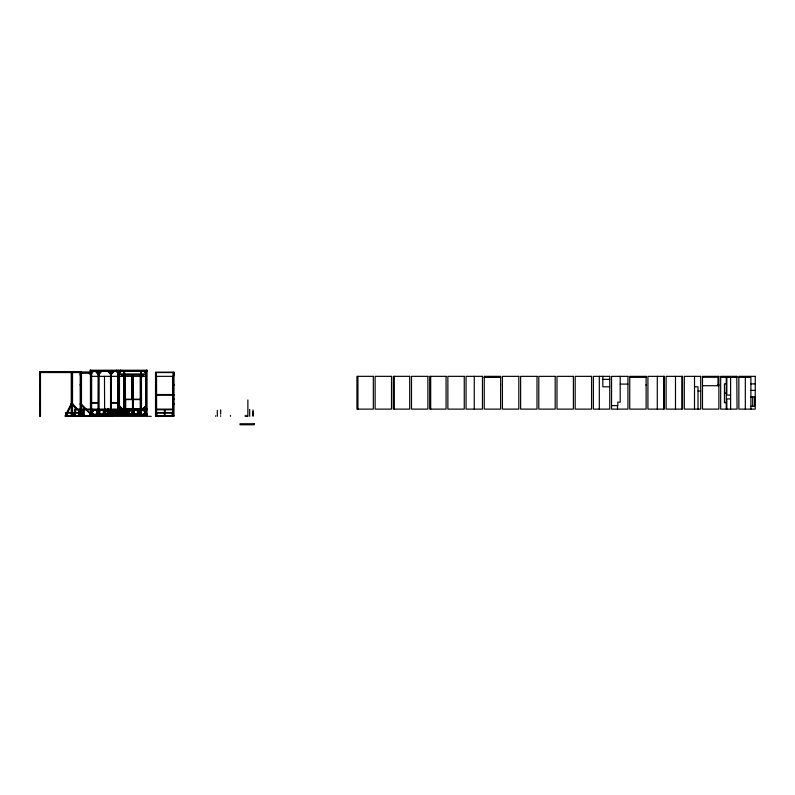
<?xml version="1.0" encoding="UTF-8"?>
<svg xmlns="http://www.w3.org/2000/svg" width="795" height="795" viewBox="0 0 795 795"><rect width="100%" height="100%" fill="white"/><g stroke="black" fill="none" stroke-linecap="round" stroke-linejoin="round"><path stroke-width="1.19" d="M91.415 372.02L39.75 372L39.75 372.547L91.634 372.577L92.737 371.305M140.626 374.902L140.616 414.881M146.181 377.218L146.181 370.758L146.071 409.117M156.237 376.343L156.237 372.557L156.237 416.322M253.039 411.701L253.039 416.043L253.039 409.902M151.259 416.322L65.12 416.322L71.242 403.552L71.868 403.552L66.134 415.775L66.104 413.072M65.508 415.775L71.242 404.317L71.868 404.317L71.242 403.552M65.756 415.775L71.868 403.552M91.276 372.577L92.379 371.305M91.276 373.342L93.045 371.305M93.403 371.305L91.634 373.342L90.451 373.342M98.59 373.61L100.587 371.305M100.955 371.305L98.958 373.61L98.123 373.61L96.125 371.305M98.59 374.375L101.253 371.305M101.611 371.305L98.958 374.375L98.123 374.375L95.47 371.305M111.002 373.61L112.999 371.305M113.357 371.305L111.36 373.61L110.535 373.61L108.537 371.305M111.002 374.375L113.655 371.305M114.023 371.305L111.36 374.375L110.535 374.375L107.872 371.305M120.244 371.305L119.141 372.577L120.611 371.305M120.91 371.305L119.141 373.342L121.267 371.305M93.104 410.2L92.001 411.472L93.462 410.2M93.76 410.2L92.001 412.237L94.118 410.2M95.47 414.881L98.123 411.81L98.958 411.81L101.611 414.881M95.827 414.881L98.491 411.81M96.125 414.881L98.123 412.575L98.958 412.575L100.955 414.881M100.061 410.2L99.315 411.472M96.493 414.881L98.491 412.575M101.79 414.334L104.274 412.297L102.456 414.334M102.148 414.334L103.916 412.297M105.159 411.472L106.262 410.2M102.813 414.334L103.916 413.062M103.171 414.334L104.274 413.062L103.549 413.062M106.619 410.2L104.692 411.472L103.171 409.654L105.049 412.237M107.872 414.881L110.535 411.81L111.36 411.81L114.023 414.881M143.08 374.544L141.083 376.85L143.438 374.544M108.229 414.881L110.893 411.81M112.463 410.2L111.36 411.472L112.82 410.2M108.537 414.881L110.535 412.575L111.36 412.575L113.357 414.881L113.486 409.654M143.746 374.544L141.083 377.615L144.104 374.544M108.895 414.881L110.893 412.575M111.36 412.237L113.129 409.654M111.717 412.237L113.486 410.2M114.102 414.334L116.587 412.297L114.818 414.334M114.46 414.334L116.229 412.297M115.186 414.881L118.207 411.81L115.553 414.881M115.851 414.881L118.207 412.575L116.209 414.881M120.611 410.2L119.141 411.472L120.234 409.654M119.737 411.552L120.91 410.2M119.508 412.237L121.267 410.2M121.357 411.015L122.529 409.654M123.255 409.654L121.128 411.691L122.887 409.654L122.818 414.334L121.128 412.297L123.255 414.334M124.666 414.106L125.998 412.575M127.051 411.552L128.224 409.654M125.69 413.34L124.358 414.881L124.378 410.2M132.308 411.472L133.401 410.2M133.769 410.2L132.666 411.472L130.728 410.2M130.38 414.334L132.139 412.297L130.43 409.654L132.507 411.691M132.308 412.237L133.481 410.876M130.738 414.334L132.507 412.297M131.036 414.334L132.507 413.062L131.404 414.334M133.441 411.691L135.2 409.654M135.567 409.654L133.798 411.691L133.083 411.691L134.842 409.654L132.666 412.237L131.831 412.237L130.072 409.654M138.509 411.472L139.612 410.2M135.736 414.881L138.4 411.81L140.973 411.81M139.97 410.2L138.867 411.472L136.939 410.2M136.094 414.881L138.757 411.81M136.402 414.881L138.4 412.575L140.556 414.106M136.76 414.881L138.757 412.575M143.05 408.57L146.071 405.5L143.418 408.57M143.716 408.57L146.071 406.265L144.074 408.57M143.05 414.881L146.071 411.81L143.418 414.881M143.716 414.881L146.071 412.575L144.074 414.881M736.776 376.383L737.064 409.117L720.677 409.117L720.677 376.343L737.064 376.343M90.451 371.305L146.906 371.305M39.75 372L80.991 372.02L80.991 416.322M145.714 372.577L144.968 371.305M155.522 372.557L173.976 372.557M155.522 373.014L156.237 373.014M173.25 373.024L173.976 373.024M39.75 373.103L40.475 373.103M80.196 373.103L91.514 373.103M155.522 373.103L156.237 373.103M173.25 373.103L173.976 373.103M118.207 373.342L116.08 371.305M90.451 373.61L91.167 373.61M119.141 373.998L146.071 373.998M90.451 374.375L91.167 374.375M39.75 374.375L40.475 374.375M80.196 374.375L80.921 374.375M155.522 374.375L156.237 374.375M173.25 374.375L173.976 374.375M119.141 374.544L146.071 374.544M124.408 374.902L140.894 374.902M39.75 375.141L40.475 375.141M80.196 375.141L80.921 375.141M155.522 375.141L156.237 375.141M173.25 375.141L173.976 375.141M91.167 376.343L124.239 376.343M124.408 376.343L146.181 376.343M702.492 377.267L718.004 377.267L718.004 385.714M629.739 377.357L646.126 377.357M720.677 377.357L737.064 377.357M738.863 377.357L750.897 377.357L750.897 409.117M602.819 379.354L609.755 379.354M726.262 383.786L724.454 383.786L724.454 402.687L726.262 402.687L726.262 409.117M750.897 383.876L755.25 383.876M620.199 384.094L627.941 384.094M155.522 384.472L156.237 384.472L155.522 385.237L156.237 385.237M500.542 384.512L500.641 385.267M39.75 384.561L40.475 384.561L39.75 385.327L40.475 385.327M80.196 384.561L80.921 384.561L80.196 385.327L80.921 385.327M173.25 384.482L173.976 384.482L173.25 385.247L173.976 385.247M646.126 384.512L646.126 385.267M718.004 384.71L718.879 384.71M702.492 385.714L718.879 385.714M609.755 386.797L602.819 386.797L602.819 376.353M694.512 386.797L698.02 386.797L698.02 409.117M750.897 390.395L755.25 390.395M698.02 391.021L700.693 391.021M724.454 393.147L726.262 393.147M155.522 394.529L173.976 394.529M155.522 395.175L173.976 395.175M730.605 395.095L726.829 395.095L726.829 377.357M750.897 396.914L755.25 396.914M173.25 398.852L173.976 398.852M730.605 398.911L726.829 398.911L726.829 409.117M124.994 399.209L140.963 399.209M173.25 399.388L173.976 399.388M125.431 399.587L140.636 399.587M663.716 399.756L664.312 399.756M724.454 402.509L726.262 402.509L726.262 377.357M90.451 402.578L98.491 402.578M111.002 402.578L118.207 402.578M90.451 403.125L98.491 403.125M111.002 403.125L118.207 403.125M40.475 403.552L39.75 403.552L40.475 404.317L39.75 404.317M77.115 409.604L72.176 403.552L77.831 409.663M156.237 403.542L155.522 403.542L156.237 404.307L155.522 404.307M173.976 403.552L173.25 403.552L173.976 404.317L173.25 404.317M72.534 404.317L76.757 409.604M80.196 404.317L92.379 415.775M119.141 405.5L122.162 408.57M611.554 405.609L617.834 405.609L617.834 402.191L620.199 402.191L620.199 376.353M750.897 406.285L754.505 406.285L754.505 396.914M119.141 408.57L124.139 408.57M141.083 408.57L146.071 408.57M124.408 408.759L140.894 408.759M156.237 409.117L173.25 409.117M155.522 409.475L156.237 409.475M74.839 409.763L147.264 409.654L147.264 409.117L74.839 409.117L74.879 413.072M156.237 409.763L173.25 409.763M91.415 409.822L97.676 409.822M100.051 409.822L103.29 409.822M105.665 409.822L108.359 409.822M119.896 409.872L120.522 409.872M155.522 410.011L156.237 410.011M91.167 410.2L108.359 410.2M109.124 409.654L109.124 410.2L113.804 410.2M115.553 410.2L121.794 410.2L121.794 409.654M123.553 410.2L128.224 410.2M130.072 410.2L134.425 410.2L134.425 409.654M136.273 410.2L140.626 410.2L138.867 412.237L138.042 412.237L136.273 409.654M146.181 410.2L142.702 410.2L142.702 409.654M118.674 410.409L119.399 410.409M120.522 410.409L119.876 409.654M103.549 410.926L104.274 410.926M118.674 410.926L119.399 410.926M132.507 410.926L131.036 409.654M125.63 411.472L124.895 410.2M104.274 411.691L101.79 409.654M90.451 411.81L91.634 411.81L94.297 414.881M124.239 411.81L126.822 411.81L129.476 414.881M118.207 412.237L115.484 409.654L115.623 410.409M123.871 410.2L125.998 412.237L124.229 410.2M124.239 412.347L126.355 412.347M138.867 412.347L140.973 412.347M90.451 412.575L91.634 412.575L93.631 414.881M126.465 412.575L128.82 414.881M156.237 412.535L172.624 412.535L172.624 416.322M65.826 413.072L83.068 413.072M118.674 413.062L119.399 413.062M133.798 413.062L133.083 413.062L134.186 414.334M156.237 413.072L172.624 413.072M117.471 413.976L118.077 413.976M118.992 413.976L119.886 413.976M39.75 415.775L40.475 415.775M65.12 415.775L112.413 415.775L112.413 416.322M155.522 415.775L172.873 415.666M173.25 415.775L173.976 415.775M246.708 416.322L245.208 416.322L245.228 415.308M80.921 404.317L80.196 403.552L80.921 403.552L93.164 416.322M144.312 371.305L146.071 373.342L143.955 371.305M122.142 374.544L124.139 376.85L121.774 374.544M121.476 374.544L124.139 377.615L121.118 374.544M117.104 371.305L118.207 372.577L116.746 371.305M144.253 410.2L145.356 411.472L143.895 410.2M143.587 410.2L145.356 412.237L143.229 410.2M108.895 371.305L110.893 373.61M108.229 371.305L110.893 374.375M139.224 411.81L141.888 414.881M139.532 412.575L141.52 414.881L141.44 374.544M137.297 410.2L138.4 411.472M138.867 412.575L140.864 414.881M138.4 412.237L136.631 409.654M135.567 414.334L133.083 412.297L134.842 414.334M133.441 412.297L135.2 414.334M131.095 410.2L132.199 411.472M96.493 371.305L98.491 373.61M95.827 371.305L98.491 374.375M127.121 412.575L129.118 414.881M127.13 413.34L128.462 414.881M119.806 406.275L121.804 408.57M121.506 408.57L119.141 406.265L121.138 408.57M90.203 373.103L91.306 374.375M89.835 373.103L90.938 374.375M89.537 373.103L91.306 375.141M89.179 373.103L90.938 375.141M121.357 412.983L122.529 414.334M122.162 414.881L119.141 411.81L121.804 414.881M121.506 414.881L119.141 412.575L121.138 414.881M117.104 410.2L118.207 411.472L116.746 410.2M115.871 410.926L114.768 409.654L116.587 411.691L114.102 409.654M114.46 409.654L116.229 411.691M109.79 410.2L110.893 411.472M111.002 411.81L113.655 414.881M109.491 410.2L110.664 411.552M109.124 410.2L110.893 412.237M111.002 412.575L112.999 414.881M103.946 410.2L105.049 411.472M106.977 414.334L105.208 412.297L106.918 409.654M105.437 412.983L106.609 414.334M102.505 409.654L104.692 412.237L105.516 412.237L107.285 409.654M102.148 409.654L103.916 411.691M105.208 413.062L106.311 414.334M97.388 410.2L98.491 411.472M97.079 410.2L98.262 411.552M98.59 411.81L101.253 414.881M98.491 412.237L96.722 409.654M98.59 412.575L100.587 414.881M91.276 411.81L93.939 414.881M91.276 412.575L93.273 414.881M72.176 403.552L77.473 409.663M752.706 396.914L752.706 406.285M745.322 377.357L745.322 409.117M730.605 377.357L730.605 409.117M694.512 376.353L694.512 409.117M681.901 376.353L681.901 409.117M675.482 376.353L675.482 409.117M663.716 376.353L663.716 409.117M657.296 376.353L657.296 409.117M617.496 405.609L617.496 409.117M599.311 376.353L599.311 409.117M474.247 376.343L474.247 409.117M430.691 376.343L430.691 409.117M394.32 376.343L394.32 409.117M357.949 376.343L357.949 409.117M249.68 409.385L249.68 416.322M247.871 399.935L247.871 416.322M247.026 415.308L247.026 416.322M230.431 415.447L230.431 416.322M220.662 409.813L220.662 414.165M220.662 415.725L220.662 416.322M217.323 410.379L217.323 416.322M215.674 415.725L215.674 416.322M173.618 372.557L173.618 376.343L155.88 376.343L155.88 372.557M173.25 372.557L173.25 416.322M172.942 376.343L172.873 416.322M172.088 413.072L172.088 415.775M171.909 412.535L171.909 413.072M171.909 415.775L171.909 416.322M165.072 409.763L165.072 415.666M164.426 409.763L164.426 415.666M156.963 412.535L156.963 413.072M156.963 415.775L156.963 416.322M156.774 413.072L156.774 415.775M156.555 376.343L156.615 416.322M147.075 414.334L147.075 414.881M146.906 370.222L146.906 415.417L90.451 415.417L90.451 370.222M146.538 370.222L146.538 370.758M146.538 371.305L146.538 414.881M146.181 409.654L146.181 414.334M145.714 371.305L145.714 409.117M145.714 409.654L145.823 414.334M145.465 409.117L145.465 409.654M145.356 410.2L145.356 414.334M144.998 410.2L144.998 414.334M143.06 409.654L143.06 410.2M141.44 371.305L141.44 373.998M141.083 371.305L141.083 373.998M141.083 408.769L141.083 414.881M140.973 371.305L140.973 373.998M140.973 374.544L140.973 414.881M140.616 371.305L140.616 373.998M140.486 376.343L140.486 409.117M140.308 374.902L140.367 409.117M140.268 409.654L140.268 410.2M139.224 409.654L139.224 414.881M138.946 409.117L138.946 409.654M138.867 409.654L138.867 415.417M138.638 409.654L138.638 414.334M138.509 410.2L138.509 415.417M138.32 409.117L138.4 415.417M138.042 410.2L138.042 415.417M134.067 409.654L134.067 410.2M133.798 411.234L133.798 413.301M133.441 411.234L133.441 414.334M133.391 376.343L133.391 399.408M133.331 411.234L133.331 413.301M133.192 414.334L133.192 414.881M133.093 374.902L133.093 408.759M133.083 411.234L133.083 414.334M132.785 374.544L132.745 409.654M132.666 410.2L132.606 414.334M132.517 374.544L132.477 408.759M132.566 414.334L132.566 414.881M132.308 410.2L132.308 414.334M132.199 374.902L132.199 399.08M132.119 409.117L132.139 414.334M131.801 409.654L131.831 414.334M131.642 376.343L131.642 399.408M131.582 409.654L131.582 410.2M131.225 409.654L131.225 410.2M129.237 409.654L129.237 414.334M128.611 409.654L128.611 414.334M128.343 409.654L128.343 414.334M127.866 409.654L127.906 412.535M127.439 410.2L127.439 412.535M126.822 409.654L126.822 414.881M126.355 409.654L126.355 414.881M125.998 415.417L125.918 409.117M125.699 399.209L125.699 409.117M125.68 412.267L125.68 414.334M125.63 412.287L125.63 415.417M125.371 399.209L125.431 409.117M125.312 412.267L125.312 414.334M124.984 374.902L125.103 409.117M124.676 374.544L124.676 409.117M124.606 371.305L124.606 373.998M124.606 374.544L124.606 414.881M124.408 374.544L124.408 409.117M124.239 371.305L124.239 373.998M124.239 374.544L124.239 414.881M124.139 371.305L124.139 373.998M124.139 374.544L124.139 414.881M123.871 409.654L123.911 414.881M123.772 371.305L123.772 373.998M123.772 374.544L123.772 414.881M123.553 409.654L123.553 414.881M123.364 409.654L123.364 414.334M121.436 409.654L121.436 410.2M121.486 410.409L121.486 413.36M121.327 409.654L121.327 414.334M120.86 370.222L120.86 370.758M120.711 409.654L120.711 414.334M120.502 370.222L120.502 370.758M120.433 409.654L120.433 414.334M120.144 370.758L120.144 370.222L147.264 370.222L147.264 370.758L90.093 370.758L90.093 370.222L117.213 370.222L117.213 370.758M120.025 409.654L120.025 410.2M119.399 370.758L119.399 370.222L117.958 370.222L117.958 370.758M119.508 371.305L119.399 414.881M119.141 371.305L119.141 409.117M119.141 409.654L119.041 414.334M118.674 370.222L118.674 415.417M118.207 371.305L118.316 409.117M118.316 409.654L118.316 414.334M117.958 409.117L117.958 409.654M117.958 411.234L117.958 414.881M117.849 371.305L117.849 409.117M117.849 409.654L117.849 414.334M117.054 411.393L117.054 414.334M116.915 410.826L116.915 414.334M116.855 370.222L116.855 370.758M116.646 410.826L116.646 414.334M116.487 370.222L116.487 370.758M116.289 409.654L116.289 414.334M116.02 409.654L116.02 414.334M115.871 411.393L115.871 413.36M114.53 409.654L114.53 414.334M113.993 409.654L113.993 414.334M113.804 409.654L113.804 414.881M113.327 410.2L113.327 414.881M112.97 410.2L112.97 414.881M112.035 410.2L112.035 414.334M112.055 415.775L112.055 416.322M111.787 410.896L111.787 413.34M111.717 410.2L111.717 415.417M111.439 409.117L111.439 409.654M111.36 371.305L111.36 415.417M111.002 371.305L111.002 414.881M110.893 371.305L110.893 415.417M110.535 371.305L110.535 414.881M110.266 410.2L110.266 414.881M109.799 409.654L109.909 414.881M109.491 409.654L109.442 414.881M109.004 409.654L109.004 414.334M108.865 409.683L108.865 413.34M108.736 409.654L108.736 414.334M108.11 409.654L108.11 414.334M108.04 408.461L108.04 414.563M105.516 410.2L105.516 414.334M105.238 409.117L105.208 414.334M105.049 410.2L105.049 414.334M104.791 414.334L104.791 414.881M104.741 410.2L104.692 414.334M104.483 376.343L104.612 409.654M104.384 411.234L104.384 414.334M104.274 410.2L104.165 414.881M103.916 411.234L103.916 414.334M103.549 410.2L103.549 414.334M102.923 409.654L102.923 410.2M101.084 409.654L98.958 412.237L100.717 409.654M99.315 410.2L99.315 415.417M99.037 409.117L99.037 409.654M98.958 371.305L98.958 415.417M98.59 371.305L98.491 415.417M98.411 409.117L98.411 409.654M98.173 410.826L98.173 413.171M98.123 371.305L98.123 414.881M97.676 410.945L97.676 413.311M97.487 410.945L97.487 413.311M97.079 409.654L97.109 413.311M96.92 409.763L96.92 413.311M94.645 409.654L94.645 410.2M94.287 409.654L94.287 410.2M92.359 410.2L92.359 414.334M91.892 409.117L92.001 414.334M91.634 371.305L91.634 409.117M91.634 409.654L91.534 414.334M91.276 371.305L91.276 409.117M91.276 409.654L91.276 414.334M91.167 370.758L91.167 409.117M91.167 409.654L91.167 414.334M90.938 374.316L90.938 415.775M90.809 370.222L90.809 370.758M90.809 371.305L90.809 414.881M90.272 414.334L90.272 414.881M90.093 409.117L90.093 409.654M83.912 409.763L83.912 416.322M83.674 409.117L83.723 416.322M83.485 409.117L83.485 416.322M83.346 409.117L83.346 416.322M83.157 409.763L83.157 416.322L83.068 412.535L65.826 412.535L65.826 416.322M82.799 413.072L82.799 415.775M82.441 412.535L82.441 416.322M82.173 413.072L82.173 415.775M82.084 412.535L82.084 413.072M82.084 415.775L82.084 416.322M81.468 373.103L81.468 415.775M81.1 373.103L81.1 415.775M80.921 372.557L80.921 416.322M80.742 372.02L80.742 371.484L80.017 372.02M80.633 372.557L80.633 416.322M80.196 372.557L80.196 416.322M79.579 409.763L79.579 415.666M79.252 409.763L79.262 415.666M78.934 409.763L78.934 415.666M76.877 372.02L76.877 371.484L76.161 372.02M75.595 409.763L75.595 413.042M75.356 409.117L75.356 416.322M75.167 409.117L75.167 409.763M75.147 413.072L75.147 415.775M75.028 409.763L75.028 413.042M74.372 413.072L74.372 415.775M74.253 412.535L74.283 416.322M74.024 412.535L74.024 416.322M73.756 413.072L73.756 415.775M73.021 372.03L73.021 371.484L72.305 372.03M72.534 372.557L72.534 415.775M72.176 372.557L72.176 415.775M72.067 372.02L72.067 416.322M71.868 415.775L71.868 416.322M71.709 372.02L71.709 416.322M71.6 372.557L71.6 416.322M71.242 372.557L71.242 416.322M66.81 412.535L66.81 416.322M66.452 412.535L66.452 416.322M40.396 372L39.75 371.623L39.75 416.322L40.475 416.322L40.475 372.557M40.167 372.02L40.167 372.557M484.254 377.357L484.244 409.117L500.631 409.117L500.641 376.343L484.254 376.343L484.254 377.357L500.641 377.357L484.254 377.357M173.976 372.179L155.522 372.179L155.522 416.322L173.976 416.322L173.976 372.179M156.059 374.554L155.701 409.127L156.059 374.554M373.322 376.343L356.935 376.343L356.935 409.117L373.322 409.117L373.322 376.343M391.508 376.343L375.121 376.343L375.121 409.117L391.508 409.117L391.508 376.343M409.693 376.343L393.306 376.343L393.306 409.117L409.693 409.117L409.693 376.343M427.879 376.343L411.492 376.343L411.492 409.117L427.879 409.117L427.879 376.343M446.065 376.343L429.688 376.343L429.688 409.117L446.065 409.117L446.065 376.343M464.26 376.343L447.873 376.343L447.873 409.117L464.26 409.117L464.26 376.343M482.446 376.343L466.059 376.343L466.059 409.117L482.446 409.117L482.446 376.343M518.817 376.353L502.43 376.353L502.43 409.117L518.817 409.117L518.817 376.353M537.003 376.353L520.616 376.353L520.616 409.117L537.003 409.117L537.003 376.353M555.188 376.353L538.801 376.353L538.801 409.117L555.188 409.117L555.188 376.353M573.384 376.353L556.997 376.353L556.997 409.117L573.384 409.117L573.384 376.353M591.569 376.353L575.183 376.353L575.183 409.117L591.569 409.117L591.569 376.353M609.755 376.353L593.368 376.353L593.368 409.117L609.755 409.117L609.755 376.353M627.941 376.353L611.554 376.353L611.554 409.117L627.941 409.117L627.941 376.353M646.126 376.353L629.739 376.353L629.739 409.117L646.126 409.117L646.126 376.353M664.312 376.353L647.925 376.353L647.925 409.117L664.312 409.117L664.312 376.353M682.498 376.353L666.111 376.353L666.111 409.117L682.498 409.117L682.498 376.353M700.693 376.353L684.306 376.353L684.306 409.117L700.693 409.117L700.693 376.353M718.879 376.353L702.492 376.353L702.492 409.117L718.879 409.117L718.879 376.353M755.25 376.343L738.863 376.343L738.863 409.117L755.25 409.117L755.25 376.343M147.264 414.334L90.093 414.334L90.093 414.881L147.264 414.881L147.264 414.334M254.171 423.765L239.991 423.765L239.991 424.778L254.171 424.778L254.171 423.765M108.508 414.563L108.508 408.461L108.398 414.563M74.651 416.322L74.651 412.535L74.611 416.322"/></g></svg>
